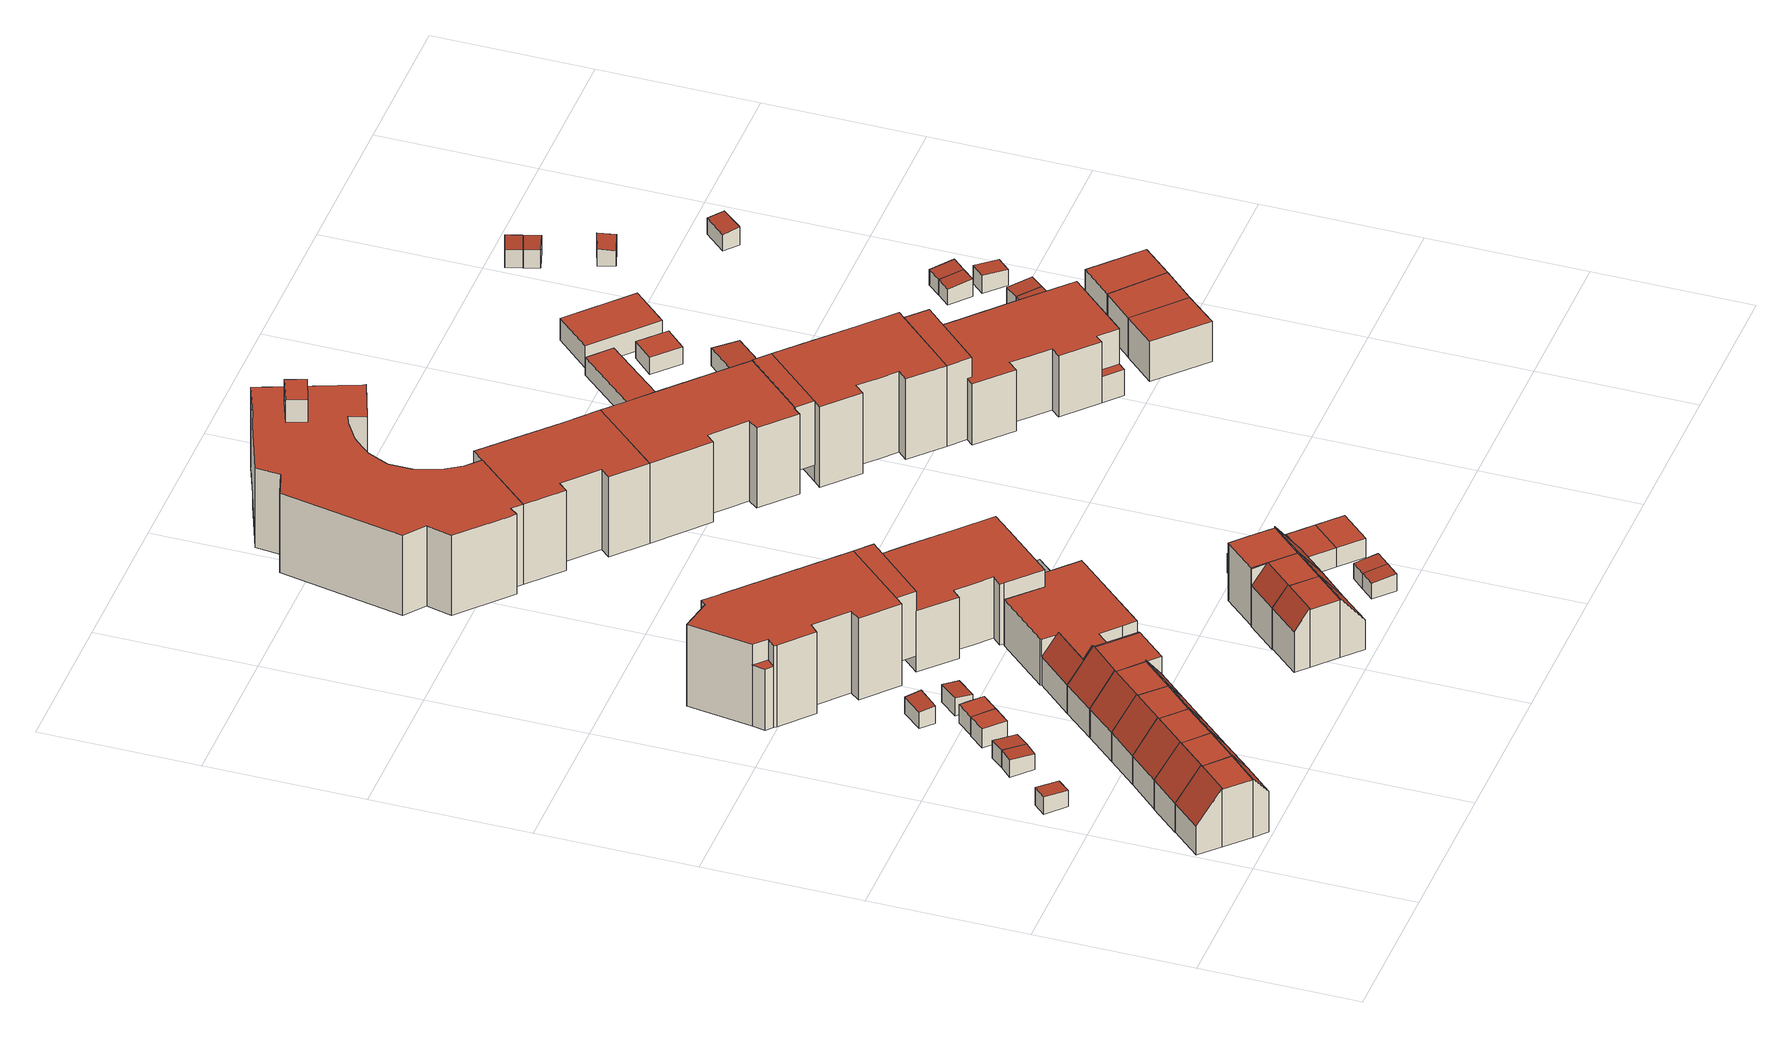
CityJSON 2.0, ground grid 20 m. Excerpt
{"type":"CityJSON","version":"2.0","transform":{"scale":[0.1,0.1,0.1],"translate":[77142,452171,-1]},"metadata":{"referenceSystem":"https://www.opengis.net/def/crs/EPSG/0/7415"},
"CityObjects":{
"building1":{"type":"Building","attributes":{"Volume":341.93,"Dakoppervlakte":63.93,"Muuroppervlakte":187.16,"Vloeroppervlakte":47,"hoogte_Z_max_in_m_NAP":8.17,"GEB_DOEL":"woonfunctie","dateOfConstruction":"1982-01-01","measuredHeight":8.38},"geometry":[{"type":"Solid","lod":"2","boundaries":[[[[0,1,2,3,4,5,6,7]],[[8,9,10,11]],[[12,13,14,15]],[[16,17,18,19]],[[9,0,7,10]],[[5,4,11,13,12]],[[7,6,15,14,10]],[[15,6,5,12]],[[11,10,14,13]],[[16,8,3,2,17]],[[17,2,1,18]],[[19,18,1,0,9]],[[8,16,19,9]],[[8,11,4,3]]]],"semantics":{"surfaces":[{"type":"GroundSurface"},{"type":"RoofSurface"},{"type":"WallSurface"}],"values":[[0,1,1,1,2,2,2,2,2,2,2,2,2,2]]}}]},
"building2":{"type":"Building","attributes":{"Volume":345.43,"Dakoppervlakte":64.29,"Muuroppervlakte":188.48,"Vloeroppervlakte":47.25,"hoogte_Z_max_in_m_NAP":8.17,"GEB_DOEL":"woonfunctie","dateOfConstruction":"1982-01-01","measuredHeight":8.42},"geometry":[{"type":"Solid","lod":"2","boundaries":[[[[20,21,22,23,24,25,26,27]],[[11,28,29,8]],[[13,12,30,31]],[[17,16,32,33]],[[8,24,23,11]],[[23,22,12,13,11]],[[21,30,12,22]],[[28,31,30,21,20]],[[31,28,11,13]],[[33,26,25,17]],[[25,24,8,16,17]],[[32,29,27,26,33]],[[29,32,16,8]],[[29,28,20,27]]]],"semantics":{"surfaces":[{"type":"GroundSurface"},{"type":"RoofSurface"},{"type":"WallSurface"}],"values":[[0,1,1,1,2,2,2,2,2,2,2,2,2,2]]}}]},
"building3":{"type":"Building","attributes":{"Volume":16.08,"Dakoppervlakte":6.76,"Muuroppervlakte":25.27,"Vloeroppervlakte":6.75,"hoogte_Z_max_in_m_NAP":2.08,"GEB_DOEL":"onbekend","dateOfConstruction":"1982-01-01","measuredHeight":2.48},"geometry":[{"type":"Solid","lod":"2","boundaries":[[[[34,35,36,37]],[[38,39,40,41]],[[34,37,39,38]],[[36,40,39,37]],[[40,36,35,41]],[[35,34,38,41]]]],"semantics":{"surfaces":[{"type":"GroundSurface"},{"type":"RoofSurface"},{"type":"WallSurface"}],"values":[[0,1,2,2,2,2]]}}]},
"building4":{"type":"Building","attributes":{"Volume":356.93,"Dakoppervlakte":66.87,"Muuroppervlakte":189.24,"Vloeroppervlakte":49.14,"hoogte_Z_max_in_m_NAP":8.17,"GEB_DOEL":"woonfunctie","dateOfConstruction":"1982-01-01","measuredHeight":8.38},"geometry":[{"type":"Solid","lod":"2","boundaries":[[[[42,43,44,45,46,47,48,49]],[[28,50,51,29]],[[52,31,30,53]],[[33,32,54,55]],[[43,28,29,44]],[[50,52,53,49,48]],[[43,42,30,31,28]],[[42,49,53,30]],[[52,50,28,31]],[[54,51,47,46,55]],[[33,55,46,45]],[[44,29,32,33,45]],[[51,54,32,29]],[[51,50,48,47]]]],"semantics":{"surfaces":[{"type":"GroundSurface"},{"type":"RoofSurface"},{"type":"WallSurface"}],"values":[[0,1,1,1,2,2,2,2,2,2,2,2,2,2]]}}]},
"building5":{"type":"Building","attributes":{"Volume":16.04,"Dakoppervlakte":6.81,"Muuroppervlakte":25.23,"Vloeroppervlakte":6.79,"hoogte_Z_max_in_m_NAP":2.06,"GEB_DOEL":"onbekend","dateOfConstruction":"1982-01-01","measuredHeight":2.47},"geometry":[{"type":"Solid","lod":"2","boundaries":[[[[56,57,58,59]],[[60,61,62,63]],[[63,62,58,57]],[[57,56,60,63]],[[56,59,61,60]],[[59,58,62,61]]]],"semantics":{"surfaces":[{"type":"GroundSurface"},{"type":"RoofSurface"},{"type":"WallSurface"}],"values":[[0,1,2,2,2,2]]}}]},
"building6":{"type":"Building","attributes":{"Volume":336.16,"Dakoppervlakte":63.24,"Muuroppervlakte":185.55,"Vloeroppervlakte":46.46,"hoogte_Z_max_in_m_NAP":8.17,"GEB_DOEL":"woonfunctie","dateOfConstruction":"1982-01-01","measuredHeight":8.35},"geometry":[{"type":"Solid","lod":"2","boundaries":[[[[46,64,65,66,67,49,48,47]],[[68,69,51,50]],[[52,53,70,71]],[[72,73,55,54]],[[65,69,68,66]],[[48,49,53,52,50]],[[49,67,70,53]],[[71,70,67,66,68]],[[68,50,52,71]],[[72,69,65,64,73]],[[73,64,46,55]],[[47,51,54,55,46]],[[69,72,54,51]],[[48,50,51,47]]]],"semantics":{"surfaces":[{"type":"GroundSurface"},{"type":"RoofSurface"},{"type":"WallSurface"}],"values":[[0,1,1,1,2,2,2,2,2,2,2,2,2,2]]}}]},
"building7":{"type":"Building","attributes":{"Volume":15.81,"Dakoppervlakte":6.81,"Muuroppervlakte":24.85,"Vloeroppervlakte":6.79,"hoogte_Z_max_in_m_NAP":2.06,"GEB_DOEL":"onbekend","dateOfConstruction":"1982-01-01","measuredHeight":2.44},"geometry":[{"type":"Solid","lod":"2","boundaries":[[[[58,74,75,59]],[[61,76,77,62]],[[58,59,61,62]],[[59,75,76,61]],[[74,77,76,75]],[[77,74,58,62]]]],"semantics":{"surfaces":[{"type":"GroundSurface"},{"type":"RoofSurface"},{"type":"WallSurface"}],"values":[[0,1,2,2,2,2]]}}]},
"building8":{"type":"Building","attributes":{"Volume":23.5,"Dakoppervlakte":8.84,"Muuroppervlakte":31.78,"Vloeroppervlakte":8.84,"hoogte_Z_max_in_m_NAP":2.25,"GEB_DOEL":"onbekend","dateOfConstruction":"1982-01-01","measuredHeight":2.66},"geometry":[{"type":"Solid","lod":"2","boundaries":[[[[78,79,80,81]],[[82,83,84,85]],[[80,79,84,83]],[[79,78,85,84]],[[82,85,78,81]],[[81,80,83,82]]]],"semantics":{"surfaces":[{"type":"GroundSurface"},{"type":"RoofSurface"},{"type":"WallSurface"}],"values":[[0,1,2,2,2,2]]}}]},
"building9":{"type":"Building","attributes":{"Volume":357.41,"Dakoppervlakte":66.88,"Muuroppervlakte":189.57,"Vloeroppervlakte":49.14,"hoogte_Z_max_in_m_NAP":8.17,"GEB_DOEL":"woonfunctie","dateOfConstruction":"1982-01-01","measuredHeight":8.39},"geometry":[{"type":"Solid","lod":"2","boundaries":[[[[67,66,65,64,86,87,88,89]],[[68,90,91,69]],[[92,93,71,70]],[[94,95,73,72]],[[66,68,69,65]],[[89,88,90,93,92]],[[71,68,66,67,70]],[[92,70,67,89]],[[90,68,71,93]],[[87,86,95,94,91]],[[95,86,64,73]],[[72,73,64,65,69]],[[91,94,72,69]],[[87,91,90,88]]]],"semantics":{"surfaces":[{"type":"GroundSurface"},{"type":"RoofSurface"},{"type":"WallSurface"}],"values":[[0,1,1,1,2,2,2,2,2,2,2,2,2,2]]}}]},
"building10":{"type":"Building","attributes":{"Volume":22.38,"Dakoppervlakte":8.84,"Muuroppervlakte":30.26,"Vloeroppervlakte":8.84,"hoogte_Z_max_in_m_NAP":2.25,"GEB_DOEL":"onbekend","dateOfConstruction":"1982-01-01","measuredHeight":2.53},"geometry":[{"type":"Solid","lod":"2","boundaries":[[[[96,97,98,99,100]],[[84,83,101,102,103]],[[97,96,101,83]],[[103,99,98,84]],[[98,97,83,84]],[[101,96,100,99,103,102]]]],"semantics":{"surfaces":[{"type":"GroundSurface"},{"type":"RoofSurface"},{"type":"WallSurface"}],"values":[[0,1,2,2,2,2]]}}]},
"building11":{"type":"Building","attributes":{"Volume":16.93,"Dakoppervlakte":7,"Muuroppervlakte":26.33,"Vloeroppervlakte":6.97,"hoogte_Z_max_in_m_NAP":2.29,"GEB_DOEL":"onbekend","dateOfConstruction":"1982-01-01","measuredHeight":2.54},"geometry":[{"type":"Solid","lod":"2","boundaries":[[[[104,105,106,107]],[[108,109,110,111]],[[110,106,105,111]],[[105,104,108,111]],[[104,107,109,108]],[[106,110,109,107]]]],"semantics":{"surfaces":[{"type":"GroundSurface"},{"type":"RoofSurface"},{"type":"WallSurface"}],"values":[[0,1,2,2,2,2]]}}]},
"building12":{"type":"Building","attributes":{"Volume":366.74,"Dakoppervlakte":59.82,"Muuroppervlakte":205.7,"Vloeroppervlakte":48.78,"hoogte_Z_max_in_m_NAP":8.16,"GEB_DOEL":"woonfunctie","dateOfConstruction":"1982-01-01","measuredHeight":8.37},"geometry":[{"type":"Solid","lod":"2","boundaries":[[[[89,87,86,112,113,114]],[[91,115,116,117]],[[95,94,118,119]],[[87,89,115,91]],[[89,114,116,115]],[[116,114,113,117]],[[95,119,112,86]],[[91,94,95,86,87]],[[118,117,113,112,119]],[[91,117,118,94]]]],"semantics":{"surfaces":[{"type":"GroundSurface"},{"type":"RoofSurface"},{"type":"WallSurface"}],"values":[[0,1,1,2,2,2,2,2,2,2]]}}]},
"building13":{"type":"Building","attributes":{"Volume":16.32,"Dakoppervlakte":7,"Muuroppervlakte":25.01,"Vloeroppervlakte":6.96,"hoogte_Z_max_in_m_NAP":2.26,"GEB_DOEL":"onbekend","dateOfConstruction":"1982-01-01","measuredHeight":2.45},"geometry":[{"type":"Solid","lod":"2","boundaries":[[[[120,121,122,123]],[[124,125,126,127]],[[122,125,124,123]],[[122,121,126,125]],[[126,121,120,127]],[[124,127,120,123]]]],"semantics":{"surfaces":[{"type":"GroundSurface"},{"type":"RoofSurface"},{"type":"WallSurface"}],"values":[[0,1,2,2,2,2]]}}]},
"building14":{"type":"Building","attributes":{"Volume":2701.58,"Dakoppervlakte":240.17,"Muuroppervlakte":790.27,"Vloeroppervlakte":241.65,"hoogte_Z_max_in_m_NAP":11.5,"GEB_DOEL":"woonfunctie","dateOfConstruction":"1982-01-01","measuredHeight":11.56},"geometry":[{"type":"Solid","lod":"2","boundaries":[[[[128,129,130,131,132,133,134,135,136,137,138,139,140,141,142,143,144,145,146,147,148,149]],[[150,151,152,153,154,155,156,157,158,159,160,161,162,163,164]],[[165,166,167,168]],[[169,170,171,172,173,174,175]],[[129,128,160,159]],[[161,160,128,149,168]],[[164,163,166,147,146]],[[150,164,146,145]],[[150,145,144,151]],[[151,144,143,152]],[[154,153,142,141]],[[154,141,140,155]],[[130,129,159,158]],[[165,168,149,148]],[[165,148,147,166]],[[167,162,161,168]],[[162,167,166,163]],[[134,133,169,175]],[[170,139,138,171]],[[138,137,172,171]],[[136,173,172,137]],[[173,136,135,134,175,174]],[[130,158,157,156,155,140,139,170,169,133,132,131]],[[143,142,153,152]]]],"semantics":{"surfaces":[{"type":"GroundSurface"},{"type":"RoofSurface"},{"type":"WallSurface"}],"values":[[0,1,1,1,2,2,2,2,2,2,2,2,2,2,2,2,2,2,2,2,2,2,2,2]]}}]},
"building15":{"type":"Building","attributes":{"Volume":1183.72,"Dakoppervlakte":170.84,"Muuroppervlakte":445.62,"Vloeroppervlakte":199.34,"hoogte_Z_max_in_m_NAP":8.16,"GEB_DOEL":"gezondheidszorgfunctie","dateOfConstruction":"1984-01-01","measuredHeight":8.4},"geometry":[{"type":"Solid","lod":"2","boundaries":[[[[176,177,178,179,180,181,182,183,184,114,113,112,185,186,187,188,189]],[[190,191,192,193]],[[194,195,196,197]],[[198,199,200,201,202,203,204,205,206,207,208,209,210,211,212,213]],[[118,214,215,216,212,217,119]],[[117,116,218,219]],[[203,202,190,183,182]],[[204,203,182,181,180,179,206,205]],[[208,207,195,189,188]],[[188,187,209,208]],[[187,186,210,209]],[[210,186,185,211]],[[211,185,217]],[[118,119,112,113,117]],[[190,193,184,183]],[[214,118,117,219]],[[211,217,212]],[[200,192,191,201]],[[191,190,202,201]],[[219,199,198,215,214]],[[198,213,216,215]],[[212,216,213]],[[192,200,199,219,218,193]],[[114,184,193,218,116]],[[114,116,117,113]],[[176,194,197,177]],[[195,194,176,189]],[[196,178,177,197]],[[206,179,178,196,195,207]],[[217,185,112,119]]]],"semantics":{"surfaces":[{"type":"GroundSurface"},{"type":"OuterFloorSurface"},{"type":"RoofSurface"},{"type":"WallSurface"}],"values":[[0,1,1,2,2,2,3,3,3,3,3,3,3,3,3,3,3,3,3,3,3,3,3,3,3,3,3,3,3,3]]}}]},
"building16":{"type":"Building","attributes":{"Volume":348.24,"Dakoppervlakte":64.49,"Muuroppervlakte":189.25,"Vloeroppervlakte":47.61,"hoogte_Z_max_in_m_NAP":8.18,"GEB_DOEL":"woonfunctie","dateOfConstruction":"1982-01-01","measuredHeight":8.42},"geometry":[{"type":"Solid","lod":"2","boundaries":[[[[220,221,222,223,224,225,226,227]],[[228,229,230,231]],[[232,233,234,235]],[[236,237,238,239]],[[231,230,224,223]],[[221,232,235,222]],[[221,220,228,233,232]],[[235,234,231,223,222]],[[233,228,231,234]],[[225,236,239,226]],[[237,236,225,224,230]],[[238,229,227,226,239]],[[230,229,238,237]],[[228,220,227,229]]]],"semantics":{"surfaces":[{"type":"GroundSurface"},{"type":"RoofSurface"},{"type":"WallSurface"}],"values":[[0,1,1,1,2,2,2,2,2,2,2,2,2,2]]}}]},
"building17":{"type":"Building","attributes":{"Volume":1880.67,"Dakoppervlakte":219.46,"Muuroppervlakte":632.86,"Vloeroppervlakte":192.33,"hoogte_Z_max_in_m_NAP":11.5,"GEB_DOEL":"woonfunctie","dateOfConstruction":"1982-01-01","measuredHeight":11.51},"geometry":[{"type":"Solid","lod":"2","boundaries":[[[[240,241,242,243,244,245,246,247,248,249,250,251,252,253,254,255,256,257]],[[258,259,260,261]],[[262,263,264,265,266,267,268,269,270,271,272,273,274,275]],[[276,277,278,279,280,281]],[[282,283,155,284]],[[252,251,263,262,279]],[[264,263,251,250,260]],[[266,265,261,249,248]],[[266,248,247,267]],[[269,245,244,270]],[[271,243,242,272]],[[274,273,272,242,241,240]],[[275,274,240,257,280]],[[277,254,253,278]],[[278,253,252,279]],[[280,257,256,281]],[[255,276,281,256]],[[277,276,255,254]],[[262,275,280,279]],[[258,284,155,259]],[[282,284,258,261,265]],[[283,264,260,259,155]],[[265,264,283,282]],[[250,249,261,260]],[[270,244,243,271]],[[246,245,269,268,267,247]]]],"semantics":{"surfaces":[{"type":"GroundSurface"},{"type":"OuterCeilingSurface"},{"type":"RoofSurface"},{"type":"WallSurface"}],"values":[[0,1,2,2,2,3,3,3,3,3,3,3,3,3,3,3,3,3,3,3,3,3,3,3,3,3]]}}]},
"building18":{"type":"Building","attributes":{"Volume":345.45,"Dakoppervlakte":63.63,"Muuroppervlakte":193.84,"Vloeroppervlakte":47.14,"hoogte_Z_max_in_m_NAP":8.18,"GEB_DOEL":"woonfunctie","dateOfConstruction":"1982-01-01","measuredHeight":8.43},"geometry":[{"type":"Solid","lod":"2","boundaries":[[[[285,286,287,288,289,290,291,292]],[[293,294,231,230,295,296,297]],[[298,235,234,299,293]],[[300,237,236,301]],[[231,291,290,230]],[[286,296,295,287]],[[285,292,235,298]],[[292,291,231,234,235]],[[298,293,297]],[[231,294,299,234]],[[299,294,293]],[[288,287,295,300,301]],[[237,230,290,289,236]],[[289,288,301,236]],[[300,295,230,237]],[[297,296,286,285,298]]]],"semantics":{"surfaces":[{"type":"GroundSurface"},{"type":"RoofSurface"},{"type":"WallSurface"}],"values":[[0,1,1,1,2,2,2,2,2,2,2,2,2,2,2,2]]}}]},
"building19":{"type":"Building","attributes":{"Volume":378.16,"Dakoppervlakte":60.86,"Muuroppervlakte":208.34,"Vloeroppervlakte":49.93,"hoogte_Z_max_in_m_NAP":8.18,"GEB_DOEL":"woonfunctie","dateOfConstruction":"1982-01-01","measuredHeight":8.42},"geometry":[{"type":"Solid","lod":"2","boundaries":[[[[302,303,304,305,306,307,308]],[[309,296,295,310,311]],[[301,312,313,300]],[[302,295,296,303]],[[310,306,305,311]],[[305,304,309,311]],[[296,309,304,303]],[[310,313,312,307,306]],[[300,295,302,308,301]],[[301,308,307,312]],[[295,300,313,310]]]],"semantics":{"surfaces":[{"type":"GroundSurface"},{"type":"RoofSurface"},{"type":"WallSurface"}],"values":[[0,1,1,2,2,2,2,2,2,2,2]]}}]},
"building20":{"type":"Building","attributes":{"Volume":16.65,"Dakoppervlakte":7.19,"Muuroppervlakte":25.37,"Vloeroppervlakte":7.18,"hoogte_Z_max_in_m_NAP":2.19,"GEB_DOEL":"onbekend","dateOfConstruction":"1982-01-01","measuredHeight":2.44},"geometry":[{"type":"Solid","lod":"2","boundaries":[[[[314,315,316,317]],[[318,319,320,321]],[[315,314,319,318]],[[320,319,314,317]],[[320,317,316,321]],[[315,318,321,316]]]],"semantics":{"surfaces":[{"type":"GroundSurface"},{"type":"RoofSurface"},{"type":"WallSurface"}],"values":[[0,1,2,2,2,2]]}}]},
"building21":{"type":"Building","attributes":{"Volume":49.85,"Dakoppervlakte":18.53,"Muuroppervlakte":46.69,"Vloeroppervlakte":18.53,"hoogte_Z_max_in_m_NAP":2.39,"GEB_DOEL":"overige gebruiksfunctie","dateOfConstruction":"1982-01-01","measuredHeight":2.69},"geometry":[{"type":"Solid","lod":"2","boundaries":[[[[322,323,324,325]],[[326,327,328,329]],[[322,325,327,326]],[[325,324,328,327]],[[324,323,329,328]],[[323,322,326,329]]]],"semantics":{"surfaces":[{"type":"GroundSurface"},{"type":"RoofSurface"},{"type":"WallSurface"}],"values":[[0,1,2,2,2,2]]}}]},
"building22":{"type":"Building","attributes":{"Volume":16.65,"Dakoppervlakte":7.19,"Muuroppervlakte":25.38,"Vloeroppervlakte":7.18,"hoogte_Z_max_in_m_NAP":2.19,"GEB_DOEL":"onbekend","dateOfConstruction":"1982-01-01","measuredHeight":2.44},"geometry":[{"type":"Solid","lod":"2","boundaries":[[[[315,330,331,332,316]],[[333,334,335,318,321]],[[333,321,316,332]],[[333,332,331,330,335,334]],[[330,315,318,335]],[[315,316,321,318]]]],"semantics":{"surfaces":[{"type":"GroundSurface"},{"type":"RoofSurface"},{"type":"WallSurface"}],"values":[[0,1,2,2,2,2]]}}]},
"building23":{"type":"Building","attributes":{"Volume":50.62,"Dakoppervlakte":18.97,"Muuroppervlakte":46.87,"Vloeroppervlakte":18.97,"hoogte_Z_max_in_m_NAP":2.39,"GEB_DOEL":"overige gebruiksfunctie","dateOfConstruction":"1982-01-01","measuredHeight":2.67},"geometry":[{"type":"Solid","lod":"2","boundaries":[[[[323,336,337,338,324]],[[329,328,339,340,341]],[[323,324,328,329]],[[324,338,339,328]],[[340,339,338,337]],[[337,336,341,340]],[[336,323,329,341]]]],"semantics":{"surfaces":[{"type":"GroundSurface"},{"type":"RoofSurface"},{"type":"WallSurface"}],"values":[[0,1,2,2,2,2,2]]}}]},
"building24":{"type":"Building","attributes":{"Volume":5286.54,"Dakoppervlakte":462.52,"Muuroppervlakte":1278.63,"Vloeroppervlakte":475.28,"hoogte_Z_max_in_m_NAP":14.64,"GEB_DOEL":"woonfunctie","dateOfConstruction":"1984-01-01","measuredHeight":14.6},"geometry":[{"type":"Solid","lod":"2","boundaries":[[[[342,343,344,345,346,347,348,349,350,351,352,353,354,355,356,357,358,359,360,361,362,363,364,365,366,367,368,369]],[[370,371,372,373,374,375,376,377,378,379,380,381,382,383,384,385,386,387,388,389,390,391,392,393,394,395,396,397],[398,399,400,401]],[[402,403,404,405]],[[397,396,368,367]],[[367,366,370,397]],[[366,365,371,370]],[[364,372,371,365]],[[362,361,375,374]],[[360,376,375,361]],[[357,356,380,379]],[[356,355,381,380]],[[355,354,382,381]],[[353,383,382,354]],[[385,384,383,353,352,351]],[[348,347,389,388]],[[347,346,390,389]],[[346,345,391,390]],[[392,391,345,344]],[[344,343,393,392]],[[395,394,393,343,342,369]],[[368,396,395,369]],[[402,405,399,398]],[[401,403,402,398]],[[400,404,403,401]],[[405,404,400,399]],[[358,357,379,378]],[[359,358,378,377,376,360]],[[363,362,374,373,372,364]],[[349,348,388,387,386,385,351,350]]]],"semantics":{"surfaces":[{"type":"GroundSurface"},{"type":"RoofSurface"},{"type":"WallSurface"}],"values":[[0,1,1,2,2,2,2,2,2,2,2,2,2,2,2,2,2,2,2,2,2,2,2,2,2,2,2,2,2]]}}]},
"building25":{"type":"Building","attributes":{"Volume":51.02,"Dakoppervlakte":19.1,"Muuroppervlakte":47.15,"Vloeroppervlakte":19.1,"hoogte_Z_max_in_m_NAP":2.39,"GEB_DOEL":"overige gebruiksfunctie","dateOfConstruction":"1982-01-01","measuredHeight":2.67},"geometry":[{"type":"Solid","lod":"2","boundaries":[[[[406,337,336,407]],[[341,340,408,409]],[[341,336,337,340]],[[337,406,408,340]],[[406,407,409,408]],[[407,336,341,409]]]],"semantics":{"surfaces":[{"type":"GroundSurface"},{"type":"RoofSurface"},{"type":"WallSurface"}],"values":[[0,1,2,2,2,2]]}}]},
"building26":{"type":"Building","attributes":{"Volume":2112.29,"Dakoppervlakte":190.06,"Muuroppervlakte":688.07,"Vloeroppervlakte":190.06,"hoogte_Z_max_in_m_NAP":11.45,"GEB_DOEL":"woonfunctie","dateOfConstruction":"1982-01-01","measuredHeight":11.48},"geometry":[{"type":"Solid","lod":"2","boundaries":[[[[410,411,412,413,414,415,416,417,418,419,367,366,420,421,422,423]],[[424,425,426,427,428,429,430,431,370,397,432,433]],[[434,435,436,437,438,439]],[[414,413,434,428,427]],[[420,366,370,431]],[[432,397,367,419]],[[419,418,433,432]],[[424,433,418,417]],[[424,417,416,425]],[[416,415,426,425]],[[426,415,414,427]],[[412,435,434,413]],[[435,412,411,410,423,438,437,436]],[[438,423,422,439]],[[430,429,428,434,439,422,421,420,431]],[[366,367,397,370]]]],"semantics":{"surfaces":[{"type":"GroundSurface"},{"type":"RoofSurface"},{"type":"WallSurface"}],"values":[[0,1,1,2,2,2,2,2,2,2,2,2,2,2,2,2]]}}]},
"building27":{"type":"Building","attributes":{"Volume":51.56,"Dakoppervlakte":19.09,"Muuroppervlakte":47.67,"Vloeroppervlakte":19.09,"hoogte_Z_max_in_m_NAP":2.39,"GEB_DOEL":"overige gebruiksfunctie","dateOfConstruction":"1982-01-01","measuredHeight":2.7},"geometry":[{"type":"Solid","lod":"2","boundaries":[[[[440,406,407,441]],[[442,443,409,408]],[[407,406,408,409]],[[406,440,442,408]],[[440,441,443,442]],[[441,407,409,443]]]],"semantics":{"surfaces":[{"type":"GroundSurface"},{"type":"RoofSurface"},{"type":"WallSurface"}],"values":[[0,1,2,2,2,2]]}}]},
"building28":{"type":"Building","attributes":{"Volume":2539.6,"Dakoppervlakte":227.5,"Muuroppervlakte":760.94,"Vloeroppervlakte":227.5,"hoogte_Z_max_in_m_NAP":11.45,"GEB_DOEL":"woonfunctie","dateOfConstruction":"1982-01-01","measuredHeight":11.48},"geometry":[{"type":"Solid","lod":"2","boundaries":[[[[444,445,446,447,448,449,450,451,452,453,454,415,414,455,456,457,458]],[[459,460,461,462,427,426,463,464,465,466,467,468,469,470]],[[471,472,473,474,475]],[[447,446,459,470]],[[460,459,446,445,473]],[[427,462,461,472,456,455,414]],[[415,454,463,426]],[[454,453,464,463]],[[451,450,467,466]],[[468,467,450,449]],[[449,448,469,468]],[[447,470,469,448]],[[473,445,444,474]],[[474,444,458,457,471,475]],[[471,457,456,472]],[[472,461,460,473]],[[427,414,415,426]],[[452,451,466,465,464,453]]]],"semantics":{"surfaces":[{"type":"GroundSurface"},{"type":"RoofSurface"},{"type":"WallSurface"}],"values":[[0,1,1,2,2,2,2,2,2,2,2,2,2,2,2,2,2,2]]}}]},
"building29":{"type":"Building","attributes":{"Volume":2346.63,"Dakoppervlakte":215.94,"Muuroppervlakte":734.67,"Vloeroppervlakte":190.17,"hoogte_Z_max_in_m_NAP":11.5,"GEB_DOEL":"woonfunctie","dateOfConstruction":"1982-01-01","measuredHeight":11.5},"geometry":[{"type":"Solid","lod":"2","boundaries":[[[[476,477,478,479,480,481,482,483,484,485,486,487,488,489,490]],[[491,492,493,494]],[[495,496,497,498,499,500,501,502,503,504,505,506,507]],[[508,509,510,511]],[[503,512,513,504]],[[478,477,506,505]],[[506,477,476,507]],[[489,488,497,496]],[[498,497,488,487]],[[499,486,485,500]],[[485,484,511,501,500]],[[481,480,494,503,502,510]],[[479,478,505,504,491]],[[483,508,511,484]],[[483,482,509,508]],[[482,481,510,509]],[[510,502,501,511]],[[503,494,493,512]],[[492,513,512,493]],[[513,492,491,504]],[[491,494,480,479]],[[498,487,486,499]],[[476,490,489,496,495,507]]]],"semantics":{"surfaces":[{"type":"GroundSurface"},{"type":"OuterCeilingSurface"},{"type":"RoofSurface"},{"type":"WallSurface"}],"values":[[0,1,2,2,2,3,3,3,3,3,3,3,3,3,3,3,3,3,3,3,3,3,3]]}}]},
"building30":{"type":"Building","attributes":{"Volume":39.02,"Dakoppervlakte":17.2,"Muuroppervlakte":37.79,"Vloeroppervlakte":17.15,"hoogte_Z_max_in_m_NAP":2.47,"GEB_DOEL":"onbekend","dateOfConstruction":"1982-01-01","measuredHeight":2.43},"geometry":[{"type":"Solid","lod":"2","boundaries":[[[[514,515,516,517]],[[518,519,520,521]],[[514,517,519,518]],[[520,519,517,516]],[[516,515,521,520]],[[515,514,518,521]]]],"semantics":{"surfaces":[{"type":"GroundSurface"},{"type":"RoofSurface"},{"type":"WallSurface"}],"values":[[0,1,2,2,2,2]]}}]},
"building31":{"type":"Building","attributes":{"Volume":89.92,"Dakoppervlakte":36.63,"Muuroppervlakte":66.37,"Vloeroppervlakte":36.63,"hoogte_Z_max_in_m_NAP":2.39,"GEB_DOEL":"onbekend","dateOfConstruction":"1982-01-01","measuredHeight":2.46},"geometry":[{"type":"Solid","lod":"2","boundaries":[[[[522,523,524,525]],[[526,527,528,529]],[[524,527,526,525]],[[524,523,528,527]],[[522,529,528,523]],[[529,522,525,526]]]],"semantics":{"surfaces":[{"type":"GroundSurface"},{"type":"RoofSurface"},{"type":"WallSurface"}],"values":[[0,1,2,2,2,2]]}}]},
"building32":{"type":"Building","attributes":{"Volume":37.24,"Dakoppervlakte":15.86,"Muuroppervlakte":37.52,"Vloeroppervlakte":15.82,"hoogte_Z_max_in_m_NAP":2.51,"GEB_DOEL":"onbekend","dateOfConstruction":"1982-01-01","measuredHeight":2.5},"geometry":[{"type":"Solid","lod":"2","boundaries":[[[[530,531,532,533]],[[534,535,536,537]],[[530,533,535,534]],[[533,532,536,535]],[[531,537,536,532]],[[530,534,537,531]]]],"semantics":{"surfaces":[{"type":"GroundSurface"},{"type":"RoofSurface"},{"type":"WallSurface"}],"values":[[0,1,2,2,2,2]]}}]},
"building33":{"type":"Building","attributes":{"Volume":2256.97,"Dakoppervlakte":254.96,"Muuroppervlakte":703.99,"Vloeroppervlakte":254.96,"hoogte_Z_max_in_m_NAP":11.48,"GEB_DOEL":"woonfunctie","dateOfConstruction":"1982-01-01","measuredHeight":11.53},"geometry":[{"type":"Solid","lod":"2","boundaries":[[[[538,539,540,541,542,543,544,545,546,547,487,486,548,549,550,551,552,553,554,555]],[[556,557,558,559,560,561,562,563,564,565,566,567,568,569,570,571,572]],[[573,574,575,576]],[[577,578,579,580]],[[581,499,498,582]],[[545,567,566,546]],[[567,545,544,568]],[[542,541,571,570]],[[576,556,572,571,541,540,539]],[[560,559,558,574,555,554,553]],[[553,552,578,561,560]],[[547,546,566,565]],[[573,576,539,538]],[[573,538,555,574]],[[556,576,575,557]],[[574,558,557,575]],[[551,579,578,552]],[[580,579,551,550]],[[550,549,577,580]],[[562,561,578,577]],[[486,487,498,499]],[[582,498,487,547,565,564]],[[499,581,563,548,486]],[[582,564,563,581]],[[562,577,549,548,563]],[[543,542,570,569,568,544]]]],"semantics":{"surfaces":[{"type":"GroundSurface"},{"type":"RoofSurface"},{"type":"WallSurface"}],"values":[[0,1,1,1,1,2,2,2,2,2,2,2,2,2,2,2,2,2,2,2,2,2,2,2,2,2]]}}]},
"building34":{"type":"Building","attributes":{"Volume":39.54,"Dakoppervlakte":16.59,"Muuroppervlakte":39.02,"Vloeroppervlakte":16.52,"hoogte_Z_max_in_m_NAP":2.53,"GEB_DOEL":"onbekend","dateOfConstruction":"1982-01-01","measuredHeight":2.57},"geometry":[{"type":"Solid","lod":"2","boundaries":[[[[583,584,585,586]],[[587,588,589,590]],[[585,588,587,586]],[[589,588,585,584]],[[589,584,583,590]],[[583,586,587,590]]]],"semantics":{"surfaces":[{"type":"GroundSurface"},{"type":"RoofSurface"},{"type":"WallSurface"}],"values":[[0,1,2,2,2,2]]}}]},
"building35":{"type":"Building","attributes":{"Volume":34.98,"Dakoppervlakte":15.01,"Muuroppervlakte":36.26,"Vloeroppervlakte":15.01,"hoogte_Z_max_in_m_NAP":2.36,"GEB_DOEL":"onbekend","dateOfConstruction":"1982-01-01","measuredHeight":2.33},"geometry":[{"type":"Solid","lod":"2","boundaries":[[[[591,592,593,594]],[[595,596,597,598]],[[591,594,598,597]],[[594,593,595,598]],[[595,593,592,596]],[[592,591,597,596]]]],"semantics":{"surfaces":[{"type":"GroundSurface"},{"type":"RoofSurface"},{"type":"WallSurface"}],"values":[[0,1,2,2,2,2]]}}]},
"building36":{"type":"Building","attributes":{"Volume":237.92,"Dakoppervlakte":41.88,"Muuroppervlakte":150.52,"Vloeroppervlakte":41.88,"hoogte_Z_max_in_m_NAP":5.39,"GEB_DOEL":"woonfunctie","dateOfConstruction":"1982-01-01","measuredHeight":5.68},"geometry":[{"type":"Solid","lod":"2","boundaries":[[[[599,600,601,602]],[[603,604,605,606]],[[599,602,604,603]],[[602,601,605,604]],[[600,606,605,601]],[[600,599,603,606]]]],"semantics":{"surfaces":[{"type":"GroundSurface"},{"type":"RoofSurface"},{"type":"WallSurface"}],"values":[[0,1,2,2,2,2]]}}]},
"building37":{"type":"Building","attributes":{"Volume":184.1,"Dakoppervlakte":60.57,"Muuroppervlakte":97.66,"Vloeroppervlakte":60.57,"hoogte_Z_max_in_m_NAP":3.05,"GEB_DOEL":"onbekend","dateOfConstruction":"1982-01-01","measuredHeight":3.04},"geometry":[{"type":"Solid","lod":"2","boundaries":[[[[607,608,609,610]],[[611,612,613,614]],[[607,610,612,611]],[[610,609,613,612]],[[609,608,614,613]],[[611,614,608,607]]]],"semantics":{"surfaces":[{"type":"GroundSurface"},{"type":"RoofSurface"},{"type":"WallSurface"}],"values":[[0,1,2,2,2,2]]}}]},
"building38":{"type":"Building","attributes":{"Volume":235.68,"Dakoppervlakte":42.13,"Muuroppervlakte":148.55,"Vloeroppervlakte":42.13,"hoogte_Z_max_in_m_NAP":5.39,"GEB_DOEL":"woonfunctie","dateOfConstruction":"1982-01-01","measuredHeight":5.59},"geometry":[{"type":"Solid","lod":"2","boundaries":[[[[615,616,617,618]],[[605,619,620,606]],[[617,616,605,606]],[[616,615,619,605]],[[618,620,619,615]],[[618,617,606,620]]]],"semantics":{"surfaces":[{"type":"GroundSurface"},{"type":"RoofSurface"},{"type":"WallSurface"}],"values":[[0,1,2,2,2,2]]}}]},
"building39":{"type":"Building","attributes":{"Volume":17.03,"Dakoppervlakte":7.15,"Muuroppervlakte":26.22,"Vloeroppervlakte":7.14,"hoogte_Z_max_in_m_NAP":2.28,"GEB_DOEL":"onbekend","dateOfConstruction":"1982-01-01","measuredHeight":2.49},"geometry":[{"type":"Solid","lod":"2","boundaries":[[[[621,622,623,624,625]],[[626,627,628,629,630]],[[627,626,622,621]],[[629,628,627,621,625,624]],[[624,623,630,629]],[[623,622,626,630]]]],"semantics":{"surfaces":[{"type":"GroundSurface"},{"type":"RoofSurface"},{"type":"WallSurface"}],"values":[[0,1,2,2,2,2]]}}]},
"building40":{"type":"Building","attributes":{"Volume":234.39,"Dakoppervlakte":41.24,"Muuroppervlakte":149.67,"Vloeroppervlakte":41.24,"hoogte_Z_max_in_m_NAP":5.39,"GEB_DOEL":"woonfunctie","dateOfConstruction":"1982-01-01","measuredHeight":5.68},"geometry":[{"type":"Solid","lod":"2","boundaries":[[[[631,632,633,634]],[[620,619,635,636]],[[632,619,620,633]],[[632,631,635,619]],[[634,636,635,631]],[[620,636,634,633]]]],"semantics":{"surfaces":[{"type":"GroundSurface"},{"type":"RoofSurface"},{"type":"WallSurface"}],"values":[[0,1,2,2,2,2]]}}]},
"building41":{"type":"Building","attributes":{"Volume":17.26,"Dakoppervlakte":7.15,"Muuroppervlakte":26.58,"Vloeroppervlakte":7.14,"hoogte_Z_max_in_m_NAP":2.28,"GEB_DOEL":"onbekend","dateOfConstruction":"1982-01-01","measuredHeight":2.52},"geometry":[{"type":"Solid","lod":"2","boundaries":[[[[622,637,638,623]],[[626,630,639,640]],[[626,622,623,630]],[[623,638,639,630]],[[639,638,637,640]],[[626,640,637,622]]]],"semantics":{"surfaces":[{"type":"GroundSurface"},{"type":"RoofSurface"},{"type":"WallSurface"}],"values":[[0,1,2,2,2,2]]}}]},
"building42":{"type":"Building","attributes":{"Volume":16.55,"Dakoppervlakte":7.05,"Muuroppervlakte":25.48,"Vloeroppervlakte":7.04,"hoogte_Z_max_in_m_NAP":2.28,"GEB_DOEL":"onbekend","dateOfConstruction":"1982-01-01","measuredHeight":2.47},"geometry":[{"type":"Solid","lod":"2","boundaries":[[[[641,642,643,644]],[[645,646,647,648]],[[641,644,646,645]],[[644,643,647,646]],[[642,648,647,643]],[[645,648,642,641]]]],"semantics":{"surfaces":[{"type":"GroundSurface"},{"type":"RoofSurface"},{"type":"WallSurface"}],"values":[[0,1,2,2,2,2]]}}]},
"building43":{"type":"Building","attributes":{"Volume":16.68,"Dakoppervlakte":7.05,"Muuroppervlakte":25.66,"Vloeroppervlakte":7.04,"hoogte_Z_max_in_m_NAP":2.28,"GEB_DOEL":"onbekend","dateOfConstruction":"1982-01-01","measuredHeight":2.49},"geometry":[{"type":"Solid","lod":"2","boundaries":[[[[644,649,650,641]],[[646,645,651,652]],[[644,641,645,646]],[[651,645,641,650]],[[649,652,651,650]],[[649,644,646,652]]]],"semantics":{"surfaces":[{"type":"GroundSurface"},{"type":"RoofSurface"},{"type":"WallSurface"}],"values":[[0,1,2,2,2,2]]}}]},
"building44":{"type":"Building","attributes":{"Volume":17.11,"Dakoppervlakte":7.19,"Muuroppervlakte":26.2,"Vloeroppervlakte":7.16,"hoogte_Z_max_in_m_NAP":2.28,"GEB_DOEL":"onbekend","dateOfConstruction":"1982-01-01","measuredHeight":2.53},"geometry":[{"type":"Solid","lod":"2","boundaries":[[[[653,654,655,656]],[[657,658,659,660]],[[655,654,660,659]],[[653,657,660,654]],[[657,653,656,658]],[[656,655,659,658]]]],"semantics":{"surfaces":[{"type":"GroundSurface"},{"type":"RoofSurface"},{"type":"WallSurface"}],"values":[[0,1,2,2,2,2]]}}]},
"building45":{"type":"Building","attributes":{"Volume":15.35,"Dakoppervlakte":6.49,"Muuroppervlakte":24.7,"Vloeroppervlakte":6.46,"hoogte_Z_max_in_m_NAP":2.58,"GEB_DOEL":"onbekend","dateOfConstruction":"1982-01-01","measuredHeight":2.53},"geometry":[{"type":"Solid","lod":"2","boundaries":[[[[661,662,663,664,665]],[[666,667,668,669,670]],[[663,662,666,670]],[[665,668,667,666,662,661]],[[664,669,668,665]],[[669,664,663,670]]]],"semantics":{"surfaces":[{"type":"GroundSurface"},{"type":"RoofSurface"},{"type":"WallSurface"}],"values":[[0,1,2,2,2,2]]}}]},
"building46":{"type":"Building","attributes":{"Volume":15.55,"Dakoppervlakte":6.5,"Muuroppervlakte":25.02,"Vloeroppervlakte":6.47,"hoogte_Z_max_in_m_NAP":2.58,"GEB_DOEL":"onbekend","dateOfConstruction":"1982-01-01","measuredHeight":2.56},"geometry":[{"type":"Solid","lod":"2","boundaries":[[[[671,663,662,672]],[[673,666,670,674]],[[663,670,666,662]],[[674,670,663,671]],[[673,674,671,672]],[[672,662,666,673]]]],"semantics":{"surfaces":[{"type":"GroundSurface"},{"type":"RoofSurface"},{"type":"WallSurface"}],"values":[[0,1,2,2,2,2]]}}]},
"building47":{"type":"Building","attributes":{"Volume":15.93,"Dakoppervlakte":6.94,"Muuroppervlakte":24.67,"Vloeroppervlakte":6.89,"hoogte_Z_max_in_m_NAP":2.5,"GEB_DOEL":"onbekend","dateOfConstruction":"1982-01-01","measuredHeight":2.45},"geometry":[{"type":"Solid","lod":"2","boundaries":[[[[675,676,677,678]],[[679,680,681,682]],[[678,680,679,675]],[[678,677,681,680]],[[681,677,676,682]],[[682,676,675,679]]]],"semantics":{"surfaces":[{"type":"GroundSurface"},{"type":"RoofSurface"},{"type":"WallSurface"}],"values":[[0,1,2,2,2,2]]}}]},
"building48":{"type":"Building","attributes":{"Volume":19.58,"Dakoppervlakte":8.16,"Muuroppervlakte":28.37,"Vloeroppervlakte":8.11,"hoogte_Z_max_in_m_NAP":2.45,"GEB_DOEL":"onbekend","dateOfConstruction":"1982-01-01","measuredHeight":2.53},"geometry":[{"type":"Solid","lod":"2","boundaries":[[[[683,684,685,686,687]],[[688,689,690,691,692]],[[692,685,684,688]],[[684,683,689,688]],[[690,689,683,687,686,691]],[[686,685,692,691]]]],"semantics":{"surfaces":[{"type":"GroundSurface"},{"type":"RoofSurface"},{"type":"WallSurface"}],"values":[[0,1,2,2,2,2]]}}]}
},
"vertices":[
[26,46,8],[2,69,8],[36,106,8],[60,83,8],[90,56,8],[105,42,8],[70,5,8],[55,19,8],[60,83,90],[26,46,90],[55,19,90],[90,56,90],[105,42,66],[90,56,92],[55,19,92],[70,5,66],[60,83,92],[36,106,49],[2,69,49],[26,46,92],
[124,93,7],[139,79,7],[105,42,7],[90,56,7],[60,83,7],[36,106,7],[70,143,7],[94,120,7],[124,93,90],[94,120,90],[139,79,65],[124,93,92],[94,120,92],[70,143,49],
[45,238,6],[22,260,6],[36,275,6],[59,254,6],[45,238,29],[59,254,29],[36,275,31],[22,260,31],
[139,79,8],[124,93,8],[94,120,8],[70,143,8],[106,181,8],[130,159,8],[159,132,8],[175,118,8],[159,132,90],[130,159,90],[159,132,92],[175,118,65],[130,159,92],[106,181,49],
[100,297,6],[76,319,6],[91,334,6],[115,312,6],[100,297,28],[115,312,28],[91,334,31],[76,319,31],
[140,218,8],[164,196,8],[193,168,8],[208,154,8],[193,168,90],[164,196,90],[208,154,65],[193,168,92],[164,196,92],[140,218,49],
[105,350,6],[129,328,6],[129,328,28],[105,350,31],
[119,367,6],[137,387,6],[161,365,6],[143,345,6],[143,345,33],[161,365,33],[137,387,33],[119,367,33],
[175,256,8],[199,234,8],[229,207,8],[244,193,8],[229,207,90],[199,234,90],[244,193,65],[229,207,92],[199,234,92],[175,256,49],
[179,385,7],[161,365,7],[137,387,7],[155,407,7],[165,398,7],[179,385,33],[165,398,33],[155,407,33],
[144,432,8],[129,446,8],[151,471,8],[167,457,8],[144,432,33],[167,457,33],[151,471,31],[129,446,31],
[210,295,8],[235,272,8],[279,231,8],[244,193,90],[279,231,90],[235,272,90],[235,272,92],[210,295,49],
[182,400,8],[165,415,8],[185,438,8],[202,423,8],[202,423,30],[185,438,33],[165,415,33],[182,400,30],
[83,711,9],[126,703,9],[132,710,9],[147,696,9],[154,690,9],[192,654,9],[201,664,9],[202,662,9],[248,620,9],[246,617,9],[245,619,9],[239,612,9],[277,576,9],[199,491,9],[157,529,9],[167,541,9],[128,576,9],[117,566,9],[78,601,9],[76,604,9],[68,611,9],[71,628,9],[117,566,125],[128,576,125],[167,541,125],[157,529,125],[199,491,125],[277,576,125],[154,690,125],[147,696,125],[132,710,125],[126,703,125],[83,711,125],[71,628,125],[86,614,125],[76,604,125],[78,601,125],[68,611,96],[76,604,96],[86,614,96],[71,628,96],[192,654,40],[239,612,40],[245,619,40],[246,617,40],[248,620,40],[202,662,40],[201,664,40],
[406,432,8],[436,405,8],[394,359,8],[409,345,8],[408,344,8],[404,340,8],[320,248,8],[306,261,8],[280,233,8],[252,340,8],[252,342,8],[310,405,8],[348,369,8],[364,387,8],[306,261,43],[283,282,43],[257,254,43],[280,233,43],[406,432,41],[364,387,41],[394,359,41],[436,405,41],[227,282,73],[236,274,73],[257,254,73],[283,282,73],[306,261,73],[320,248,73],[404,340,73],[408,344,73],[409,345,73],[364,387,73],[348,369,73],[310,405,73],[252,342,73],[252,340,73],[266,327,73],[267,325,73],[236,274,92],[227,282,76],[267,325,76],[252,340,49],[280,233,90],[236,274,90],
[382,61,8],[367,75,8],[402,113,8],[417,99,8],[446,72,8],[470,50,8],[435,12,8],[411,34,8],[382,61,90],[411,34,90],[446,72,90],[417,99,90],[367,75,66],[382,61,92],[417,99,92],[402,113,66],[470,50,49],[446,72,92],[411,34,92],[435,12,50],
[427,455,10],[406,432,10],[348,369,10],[310,405,10],[306,409,10],[317,420,10],[297,438,10],[278,456,10],[267,445,10],[227,483,10],[297,558,10],[305,567,10],[343,533,10],[349,540,10],[348,541,10],[350,543,10],[398,499,10],[389,490,10],[208,500,33],[277,576,33],[297,558,33],[227,483,33],[343,533,97],[305,567,97],[297,558,97],[227,483,97],[267,445,97],[278,456,97],[297,438,97],[317,420,97],[306,409,97],[310,405,97],[348,369,97],[406,432,97],[427,455,97],[389,490,97],[350,543,40],[348,541,40],[349,540,40],[343,533,40],[389,490,40],[398,499,40],[227,483,125],[297,558,125],[208,500,125],
[435,149,7],[436,150,7],[480,109,7],[505,87,7],[470,50,7],[446,72,7],[417,99,7],[402,113,7],[449,136,90],[450,135,90],[480,109,90],[436,150,90],[435,149,90],[435,149,66],[450,135,92],[480,109,92],[505,87,49],
[480,109,8],[436,150,8],[473,190,8],[492,173,8],[517,149,8],[540,126,8],[505,87,8],[473,190,90],[517,149,90],[492,173,90],[540,126,50],[517,149,92],
[528,36,8],[543,52,8],[567,30,8],[552,14,8],[543,52,30],[528,36,30],[552,14,32],[567,30,32],
[524,209,7],[552,183,7],[519,146,7],[492,173,7],[524,209,34],[492,173,34],[519,146,34],[552,183,34],
[558,68,8],[582,47,8],[582,46,8],[582,46,32],[582,47,32],[558,68,30],
[580,157,7],[546,120,7],[540,126,7],[540,126,34],[546,120,34],[580,157,34],
[215,968,10],[159,1020,10],[167,1053,10],[141,1073,10],[173,1232,10],[206,1242,10],[209,1274,10],[283,1302,10],[306,1310,10],[352,1328,10],[357,1316,10],[398,1208,10],[400,1205,10],[342,1184,10],[335,1205,10],[324,1201,10],[298,1184,10],[286,1171,10],[277,1161,10],[264,1133,10],[264,1103,10],[269,1087,10],[274,1072,10],[289,1049,10],[306,1033,10],[241,962,10],[229,973,10],[221,963,10],[306,1033,124],[289,1049,124],[274,1072,124],[269,1087,124],[264,1103,124],[264,1133,124],[277,1161,124],[286,1171,124],[298,1184,124],[324,1201,124],[335,1205,124],[342,1184,124],[400,1205,124],[398,1208,124],[357,1316,124],[352,1328,124],[306,1310,124],[283,1302,124],[209,1274,124],[206,1242,124],[173,1232,124],[141,1073,124],[167,1053,124],[159,1020,124],[215,968,124],[221,963,124],[229,973,124],[241,962,124],[302,1269,124],[338,1283,124],[347,1258,124],[311,1245,124],[302,1269,156],[311,1245,156],[347,1258,156],[338,1283,156],
[574,94,7],[608,131,7],[574,94,34],[608,131,34],
[390,998,10],[408,981,10],[413,977,10],[404,968,10],[440,936,10],[361,850,10],[322,886,10],[333,898,10],[292,935,10],[282,924,10],[319,1048,10],[321,1046,10],[356,1013,10],[365,1022,10],[333,898,124],[322,886,124],[361,850,124],[440,936,124],[404,968,124],[356,1013,124],[321,1046,124],[319,1048,124],[282,924,124],[292,935,124],[404,968,40],[413,977,40],[408,981,40],[390,998,40],[365,1022,40],[356,1013,40],
[602,68,7],[636,105,7],[602,68,34],[636,105,34],
[554,848,10],[545,839,10],[584,802,10],[514,726,10],[513,727,10],[505,718,10],[464,756,10],[474,768,10],[454,786,10],[433,805,10],[423,794,10],[462,915,10],[496,884,10],[505,893,10],[510,888,10],[584,802,124],[545,839,124],[496,884,124],[462,915,124],[423,794,124],[433,805,124],[454,786,124],[474,768,124],[464,756,124],[505,718,124],[513,727,124],[514,726,124],[505,893,40],[496,884,40],[545,839,40],[554,848,40],[510,888,40],
[576,674,10],[565,662,10],[524,700,10],[533,709,10],[603,785,10],[641,749,10],[650,759,10],[695,717,10],[686,707,10],[724,672,10],[716,664,10],[645,588,10],[606,624,10],[617,636,10],[596,655,10],[533,709,34],[514,726,34],[584,802,34],[603,785,34],[596,655,125],[617,636,125],[606,624,125],[645,588,125],[716,664,125],[724,672,125],[686,707,125],[641,749,125],[603,785,125],[533,709,125],[524,700,125],[565,662,125],[576,674,125],[695,717,41],[650,759,41],[641,749,41],[686,707,41],[584,802,125],[514,726,125],
[614,900,10],[647,870,10],[622,841,10],[589,871,10],[614,900,35],[589,871,32],[622,841,32],[647,870,35],
[605,925,9],[577,951,9],[642,1023,9],[670,998,9],[670,998,34],[642,1023,34],[577,951,34],[605,925,34],
[667,852,10],[698,823,10],[672,796,10],[641,824,10],[667,852,35],[641,824,32],[672,796,32],[698,823,35],
[802,427,10],[780,447,10],[742,482,10],[739,485,10],[749,496,10],[729,515,10],[709,534,10],[698,522,10],[657,561,10],[665,570,10],[740,641,10],[771,612,10],[780,621,10],[827,577,10],[819,568,10],[880,511,10],[811,436,10],[810,436,10],[780,447,97],[788,456,97],[810,436,97],[811,436,97],[880,511,97],[819,568,97],[771,612,97],[740,641,97],[669,566,97],[665,570,97],[657,561,97],[698,522,97],[709,534,97],[729,515,97],[749,496,97],[739,485,97],[742,482,97],[802,427,47],[810,436,47],[788,456,47],[780,447,47],[771,612,40],[819,568,40],[827,577,40],[780,621,40],[740,641,125],[669,566,125],
[703,835,10],[675,860,10],[704,892,10],[732,867,10],[732,867,32],[704,892,35],[675,860,35],[703,835,32],
[690,978,10],[721,949,10],[697,924,10],[666,953,10],[697,924,34],[721,949,34],[690,978,34],[666,953,34],
[840,409,7],[875,447,7],[934,393,7],[899,354,7],[840,409,64],[899,354,64],[934,393,64],[875,447,64],
[695,1071,10],[769,1003,10],[728,959,10],[654,1027,10],[695,1071,41],[654,1027,41],[728,959,41],[769,1003,41],
[971,432,8],[934,393,8],[875,447,8],[910,484,8],[971,432,64],[910,484,64],
[900,579,8],[914,595,8],[939,573,8],[925,557,8],[923,559,8],[914,595,31],[900,579,31],[923,559,33],[925,557,33],[939,573,33],
[1005,469,7],[971,432,7],[910,484,7],[946,523,7],[1005,469,64],[946,523,64],
[927,611,8],[953,589,8],[953,589,33],[927,611,31],
[941,668,8],[927,652,8],[903,674,8],[917,690,8],[941,668,33],[917,690,30],[903,674,30],[927,652,33],
[932,706,8],[956,684,8],[956,684,33],[932,706,30],
[961,621,7],[937,644,7],[952,660,7],[976,637,7],[961,621,30],[976,637,30],[952,660,33],[937,644,33],
[841,1166,10],[841,1165,10],[811,1155,10],[805,1175,10],[835,1185,10],[841,1165,33],[841,1166,33],[835,1185,33],[805,1175,36],[811,1155,36],
[818,1136,10],[848,1145,10],[848,1145,33],[818,1136,36],
[870,1086,11],[878,1065,11],[848,1055,11],[841,1076,11],[870,1086,35],[841,1076,35],[848,1055,32],[878,1065,32],
[933,935,9],[916,950,9],[941,977,9],[957,962,9],[935,937,9],[916,950,32],[933,935,35],[935,937,35],[957,962,34],[941,977,32]
]}
